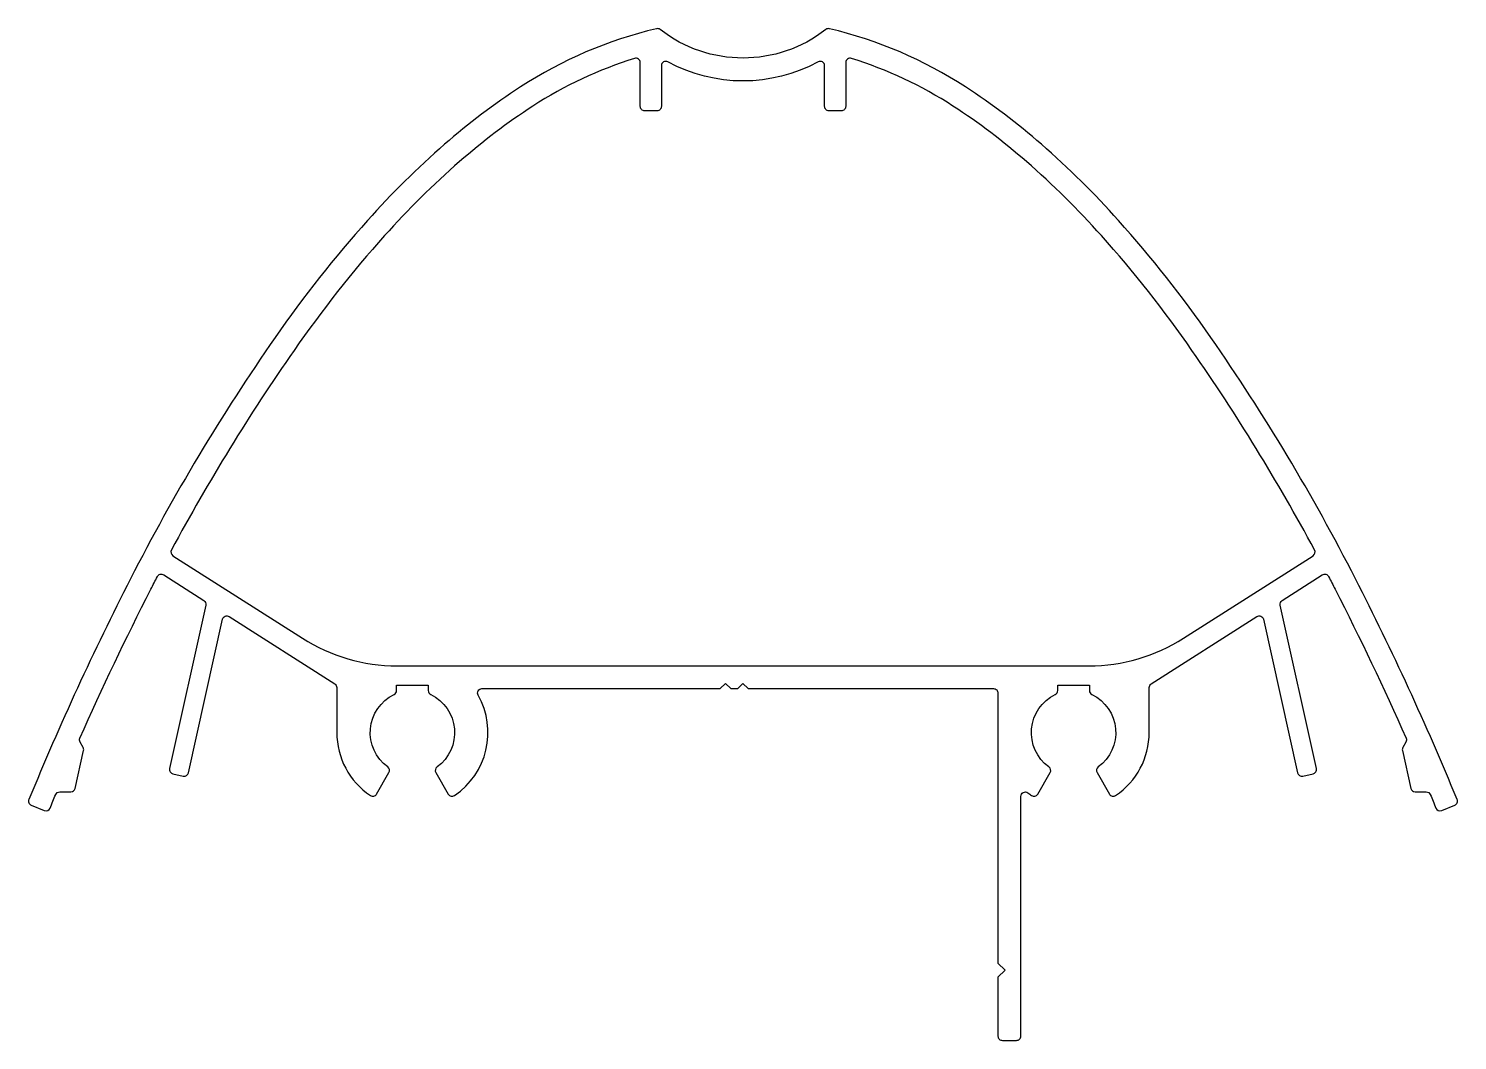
# Model space of a CAD drawing. Extents: x 417.8 to 499.1, y 636.7 to 694.2.
import ezdxf

# ---------------------------------------------------------------- set-up
doc = ezdxf.new("R2010")
doc.units = 0
doc.layers.get('0').update_dxf_attribs({"linetype": 'CONTINUOUS'})

msp = doc.modelspace()

# ---------------------------------------------------------------- linework, layer by layer
at = {"color": 7, "linetype": 'CONTINUOUS'}
for points in [[(473.174, 636.685), (473.974, 636.685, 0.414214), (474.224, 636.935), (474.224, 650.56, -0.619938), (474.625, 650.759, 0.014821), (474.833, 650.611, 0.433718), (475.189, 650.694), (475.891, 651.91, 0.384884), (475.821, 652.238, -0.568566), (476.183, 656.347, 0.288071), (476.324, 656.572), (476.324, 656.885), (478.124, 656.885), (478.124, 656.572, 0.288071), (478.266, 656.347, -0.568566), (478.628, 652.238, 0.384884), (478.558, 651.91), (479.26, 650.694, 0.433718), (479.616, 650.611, 0.250306), (481.524, 654.185), (481.524, 656.747, -0.256291), (481.64, 656.958), (487.643, 660.782, -0.520567), (488.021, 660.626), (489.955, 651.905, 0.414214), (490.253, 651.715), (490.838, 651.845, 0.414214), (491.028, 652.143), (488.969, 661.432, -0.315299), (489.079, 661.697), (491.368, 663.156, -0.440205), (491.724, 663.06, -0.001734), (492.096, 662.338, -0.013912), (496.133, 653.864, -0.239512), (496.121, 653.638), (495.951, 653.344, 0.187597), (495.923, 653.164), (496.4, 651.015, 0.351665), (496.644, 650.819), (497.279, 650.819, -0.302421), (497.51, 650.665, -0.001235), (497.829, 649.895, 0.41378), (498.155, 649.759), (498.895, 650.063, 0.414645), (499.032, 650.39, 0.020312), (493.254, 662.929, 0.03381), (485.024, 676.659, 0.030455), (479.774, 683.307, 0.031001), (475.395, 687.635, 0.035427), (471.074, 690.896, 0.085671), (463.351, 694.207, 0.228357), (463.139, 694.16, -0.344787), (453.71, 694.16, 0.228357), (453.498, 694.207, 0.085671), (445.774, 690.896, 0.035427), (441.454, 687.635, 0.031001), (437.074, 683.307, 0.030455), (431.824, 676.659, 0.03381), (423.595, 662.929, 0.020312), (417.817, 650.39, 0.414645), (417.953, 650.063), (418.693, 649.759, 0.41378), (419.019, 649.895, -0.001235), (419.339, 650.665, -0.302421), (419.57, 650.819), (420.205, 650.819, 0.351665), (420.449, 651.015), (420.925, 653.164, 0.187597), (420.898, 653.344), (420.728, 653.638, -0.239512), (420.716, 653.864, -0.013912), (424.752, 662.338, -0.001734), (425.125, 663.06, -0.440205), (425.481, 663.156), (427.77, 661.697, -0.315299), (427.88, 661.432), (425.82, 652.143, 0.414214), (426.01, 651.845), (426.596, 651.715, 0.414214), (426.894, 651.905), (428.828, 660.626, -0.520567), (429.206, 660.782), (435.209, 656.958, -0.256291), (435.324, 656.747), (435.324, 654.185, 0.250306), (437.233, 650.611, 0.433718), (437.589, 650.694), (438.291, 651.91, 0.384884), (438.221, 652.238, -0.568566), (438.583, 656.347, 0.288071), (438.724, 656.572), (438.724, 656.885), (440.524, 656.885), (440.524, 656.572, 0.288071), (440.666, 656.347, -0.568566), (441.028, 652.238, 0.384884), (440.958, 651.91), (441.66, 650.694, 0.433718), (442.016, 650.611, 0.393146), (443.362, 656.311, -0.575241), (443.579, 656.685), (457.124, 656.685), (457.424, 656.985), (457.724, 656.685), (458.124, 656.685), (458.424, 656.985), (458.724, 656.685), (472.674, 656.685, -0.414214), (472.924, 656.435), (472.924, 641.085), (473.324, 640.685), (472.924, 640.285), (472.924, 636.935, 0.414214)], [(433.373, 659.551, 0.142766), (438.746, 657.985), (478.103, 657.985, 0.142766), (483.476, 659.551), (490.839, 664.242, 0.392894), (490.925, 664.571, 0.028425), (483.957, 675.917, 0.030455), (478.805, 682.441, 0.031001), (474.54, 686.655, 0.035427), (470.366, 689.806, 0.068507), (464.589, 692.519, 0.505775), (464.265, 692.28), (464.265, 689.785, -0.414214), (464.015, 689.535), (463.315, 689.535, -0.414214), (463.065, 689.785), (463.065, 692.1, 0.568688), (462.696, 692.32, -0.254019), (454.153, 692.32, 0.568688), (453.784, 692.1), (453.784, 689.785, -0.414214), (453.534, 689.535), (452.834, 689.535, -0.414214), (452.584, 689.785), (452.584, 692.28, 0.505775), (452.259, 692.519, 0.068507), (446.482, 689.806, 0.035427), (442.309, 686.655, 0.031001), (438.044, 682.441, 0.030455), (432.892, 675.917, 0.028425), (425.924, 664.571, 0.392894), (426.01, 664.242)]]:
    msp.add_lwpolyline(points, format="xyb", close=True, dxfattribs=at)

doc.saveas('drawing.dxf')
